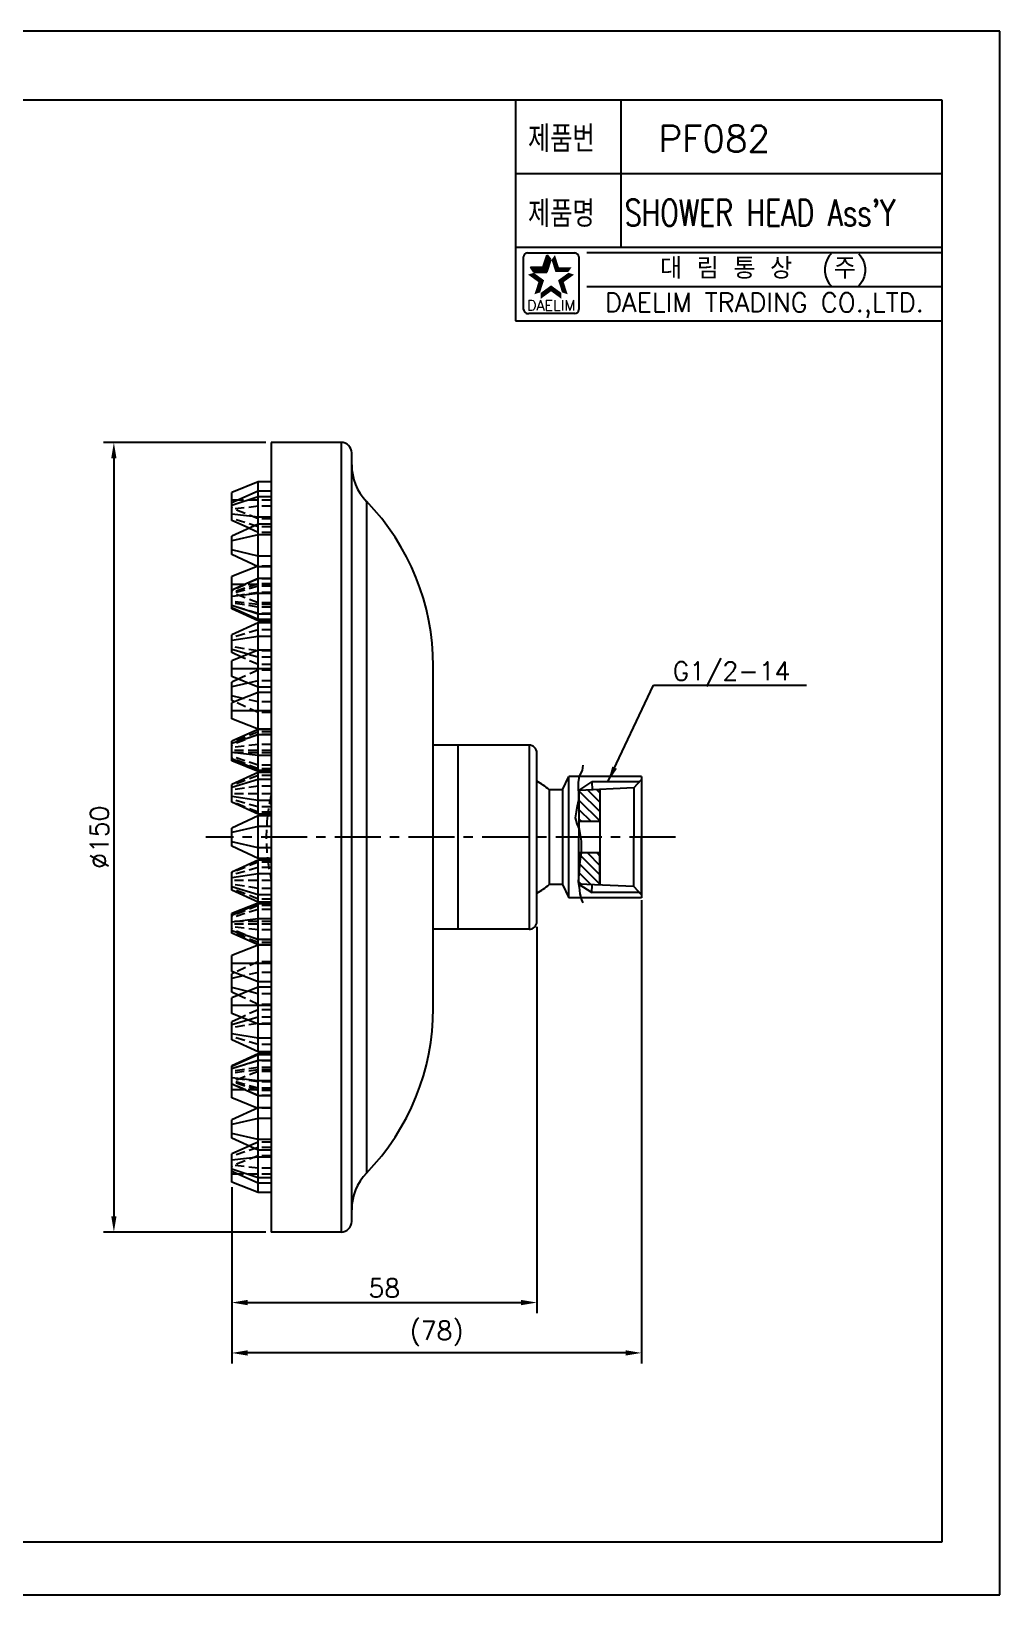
# Model space of a CAD drawing. Extents: x 61674 to 62094, y -28661 to -28364.
# Drawn here: x 61910.4 to 62094.5, y -28661.5 to -28364.5 of the extents above; entities that cross this region are included whole.
import ezdxf
from ezdxf.enums import TextEntityAlignment as Align

# ---------------------------------------------------------------- set-up
doc = ezdxf.new("R2010")
doc.units = 0
doc.header["$LTSCALE"] = 7
doc.header["$MEASUREMENT"] = 0
doc.linetypes.add('CENTER', pattern=[2, 1.25, -0.25, 0.25, -0.25])
doc.linetypes.add('HIDDEN', pattern=[0.375, 0.25, -0.125])
doc.layers.get('0').update_dxf_attribs({"color": 2, "linetype": 'CONTINUOUS'})
for name, color, linetype in [('CL', 1, 'CENTER'), ('D', 2, 'CONTINUOUS'), ('DEFAULT_2', 8, 'HIDDEN'), ('DIM', 2, 'CONTINUOUS'), ('DWG', 7, 'CONTINUOUS'), ('TXT', 4, 'CONTINUOUS')]:
    doc.layers.add(name, color=color, linetype=linetype)
doc.styles.add('GHS', font='ROMANS.shx', dxfattribs={"bigfont": 'GHS.shx'})
doc.styles.add('ROMANS', font='romans', dxfattribs={"bigfont": 'GHS.shx'})
doc.dimstyles.new('STANDARD$7', dxfattribs={"dimscale": 0, "dimtxt": 3.5, "dimasz": 3, "dimexe": 2, "dimexo": 1, "dimgap": 1, "dimtad": 1, "dimdec": 4, "dimdsep": 46, "dimtxsty": 'GHS', "dimcen": 1, "dimclrd": 256, "dimclre": 256, "dimclrt": 256, "dimadec": 4, "dimazin": 2, "dimtfac": 1, "dimtdec": 4, "dimtmove": 0, "dimatfit": 0, "dimfxl": 0, "dimtolj": 1, "dimtzin": 0, "dimlwd": -1, "dimlwe": -1, "dimarcsym": 0})

# ---------------------------------------------------------------- blocks, each defined once
blk = doc.blocks.new('*X1')
at = {"color": 0}
for p, q in [((146.18, 610), (147.16, 610)), ((144, 607.5), (149.66, 607.5)), ((145.04, 608.75), (148.41, 608.75)), ((145.25, 606.25), (150.91, 606.25)), ((146.5, 605), (149.74, 605)), ((147.75, 603.75), (148.49, 603.75))]:
    blk.add_line(p, q, dxfattribs=at)
blk = doc.blocks.new('BORDER')
for p, q in [((1, 1), (0, 1)), ((1, 0), (1, 1)), ((0, 0), (1, 0))]:
    blk.add_line(p, q)

msp = doc.modelspace()

# ---------------------------------------------------------------- linework, layer by layer
at = {"color": 7}
for p, q in [((62002.46, -28377.49), (62002.46, -28419.49)), ((62022.46, -28377.49), (62022.46, -28405.49)), ((62002.46, -28391.49), (62083.46, -28391.49)), ((62002.46, -28405.49), (62083.46, -28405.49)), ((62002.46, -28419.49), (62083.46, -28419.49))]:
    msp.add_line(p, q, dxfattribs=at)
at = {"color": 2, "linetype": 'Continuous'}
for p, q in [((62003.94, -28417.36), (62003.94, -28407.36)), ((62004.69, -28406.61), (62013.69, -28406.61)), ((62014.44, -28407.36), (62014.44, -28417.36)), ((62015.96, -28406.49), (62083.46, -28406.49)), ((62015.96, -28412.99), (62083.46, -28412.99)), ((62013.69, -28418.11), (62004.94, -28418.11))]:
    msp.add_line(p, q, dxfattribs=at)
at = {"color": 2}
for p, q in [((62007.7, -28409.31), (62008.45, -28407)), ((62008.37, -28410.23), (62009.12, -28407.92)), ((62009.12, -28407.92), (62008.45, -28407)), ((62005.28, -28409.31), (62007.7, -28409.31)), ((62005.94, -28410.23), (62005.28, -28409.31)), ((62005.94, -28410.23), (62008.37, -28410.23))]:
    msp.add_line(p, q, dxfattribs=at)
at = {"ltscale": 10}
for p, q in [((61955, -28442.59), (61924.1, -28442.59)), ((61926.1, -28445.59), (61926.1, -28589.59)), ((62014.51, -28505.99), (62014.34, -28507.21)), ((62015.08, -28504.93), (62014.51, -28505.99)), ((62015.24, -28503.88), (62015.08, -28504.93)), ((62014.34, -28507.21), (62014.34, -28508.27)), ((62014.34, -28508.27), (62014.43, -28509.41)), ((62014.18, -28511.69), (62013.94, -28512.74)), ((62014.43, -28510.55), (62014.18, -28511.69)), ((62014.43, -28509.41), (62014.43, -28510.55)), ((62013.94, -28512.74), (62013.78, -28513.88)), ((62013.78, -28513.88), (62014.1, -28515.02)), ((62014.1, -28515.02), (62014.51, -28516.08)), ((62014.51, -28516.08), (62014.75, -28517.22)), ((62014.75, -28517.22), (62014.91, -28518.36)), ((62014.91, -28520.64), (62014.75, -28521.69)), ((62014.91, -28518.36), (62014.91, -28520.64)), ((62014.59, -28522.83), (62014.51, -28523.89)), ((62014.75, -28521.69), (62014.59, -28522.83)), ((62014.51, -28523.89), (62014.34, -28526)), ((62014.34, -28526), (62014.51, -28527.06)), ((62014.51, -28527.06), (62014.67, -28528.36)), ((62014.67, -28528.36), (62015, -28529.5)), ((62015, -28529.5), (62015.24, -28530.07)), ((62026.39, -28529.54), (62026.39, -28617.56)), ((62006.5, -28534.59), (62006.5, -28607.99)), ((61948.5, -28584.09), (61948.5, -28607.99)), ((61955, -28592.59), (61924.1, -28592.59)), ((61948.5, -28606.99), (61948.5, -28617.56)), ((61951.5, -28605.99), (62003.5, -28605.99)), ((62023.39, -28615.56), (61951.5, -28615.56))]:
    msp.add_line(p, q, dxfattribs=at)
at = {"color": 7, "linetype": 'Continuous'}
for p, q in [((61969.3, -28442.59), (61956, -28442.59)), ((61956, -28442.59), (61956, -28592.59)), ((61969.3, -28442.59), (61969.3, -28592.59)), ((61971.3, -28590.59), (61971.3, -28444.59)), ((61953.5, -28450.09), (61948.5, -28452.09)), ((61953.5, -28451.87), (61948.5, -28454.1)), ((61948.5, -28457.44), (61948.5, -28452.09)), ((61953.5, -28476.47), (61953.5, -28450.09)), ((61956, -28450.09), (61953.5, -28450.09)), ((61956, -28451.87), (61953.5, -28451.87)), ((61953.5, -28452.91), (61948.5, -28454.55)), ((61949.63, -28453.59), (61948.5, -28453.59)), ((61956, -28452.91), (61953.5, -28452.91)), ((61974.11, -28453.79), (61974.11, -28581.39)), ((61953.5, -28456.82), (61948.5, -28456.22)), ((61951.79, -28458.91), (61948.5, -28457.44)), ((61953.5, -28458.12), (61948.5, -28460.43)), ((61956, -28456.82), (61953.5, -28456.82)), ((61956, -28458.12), (61953.5, -28458.12)), ((61953.5, -28460.14), (61948.5, -28461.3)), ((61948.5, -28463.9), (61948.5, -28460.43)), ((61956, -28460.14), (61953.5, -28460.14)), ((61953.5, -28464.19), (61948.5, -28463.03)), ((61953.5, -28466.21), (61948.5, -28463.9)), ((61956, -28464.19), (61953.5, -28464.19)), ((61953.36, -28466.14), (61948.5, -28468.09)), ((61956, -28466.21), (61953.5, -28466.21)), ((61948.5, -28474.19), (61948.5, -28468.09)), ((61953.5, -28468.43), (61948.5, -28470.66)), ((61950.9, -28469.59), (61948.5, -28469.59)), ((61956, -28468.43), (61953.5, -28468.43)), ((61953.5, -28471.29), (61948.5, -28471.89)), ((61956, -28471.29), (61953.5, -28471.29)), ((61953.5, -28475.19), (61948.5, -28473.56)), ((61953.5, -28476.24), (61948.5, -28474.01)), ((61953.5, -28476.47), (61948.5, -28474.19)), ((61956, -28475.19), (61953.5, -28475.19)), ((61956, -28476.24), (61953.5, -28476.24)), ((61953.5, -28476.84), (61948.5, -28479.12)), ((61948.5, -28482.53), (61948.5, -28479.12)), ((61956, -28476.47), (61953.5, -28476.47)), ((61953.5, -28497.09), (61953.5, -28476.84)), ((61956, -28476.84), (61953.5, -28476.84)), ((61953.5, -28479.44), (61948.5, -28480.23)), ((61951.59, -28482.85), (61948.5, -28481.93)), ((61953.5, -28482.09), (61948.5, -28484.09)), ((61956, -28479.44), (61953.5, -28479.44)), ((61956, -28482.09), (61953.5, -28482.09)), ((61950.33, -28483.36), (61948.5, -28482.53)), ((61948.5, -28487.09), (61948.5, -28484.09)), ((61986.8, -28550.08), (61986.8, -28485.1)), ((61956, -28485.59), (61948.5, -28485.59)), ((61953.5, -28489.09), (61948.5, -28487.09)), ((61949.72, -28487.58), (61948.5, -28488.15)), ((61948.5, -28491.61), (61948.5, -28488.15)), ((61951.54, -28488.31), (61948.5, -28489.01)), ((61953.5, -28490.09), (61948.5, -28492.09)), ((61950.63, -28491.24), (61948.5, -28490.74)), ((61956, -28489.09), (61953.5, -28489.09)), ((61956, -28490.09), (61953.5, -28490.09)), ((61949.05, -28491.87), (61948.5, -28491.61)), ((61948.5, -28495.09), (61948.5, -28492.09)), ((61956, -28493.59), (61948.5, -28493.59)), ((61953.5, -28497.09), (61948.5, -28495.09)), ((61953.5, -28497.12), (61948.5, -28499.35)), ((61956, -28497.09), (61953.5, -28497.09)), ((61953.5, -28505.09), (61953.5, -28497.12)), ((61956, -28497.12), (61953.5, -28497.12)), ((61953.5, -28498.17), (61948.5, -28499.8)), ((61948.5, -28503.09), (61948.5, -28499.35)), ((61956, -28498.17), (61953.5, -28498.17)), ((62005, -28500.09), (61986.8, -28500.09)), ((61991.5, -28500.09), (61991.5, -28535.09)), ((62005, -28500.09), (62005, -28535.09)), ((61953.5, -28502.07), (61948.5, -28501.47)), ((61953.5, -28504.93), (61948.5, -28502.7)), ((61956, -28502.07), (61953.5, -28502.07)), ((62006.5, -28533.59), (62006.5, -28501.59)), ((61953.5, -28505.09), (61948.5, -28503.09)), ((61953.5, -28505.28), (61948.5, -28507.55)), ((61956, -28504.93), (61953.5, -28504.93)), ((61956, -28505.09), (61953.5, -28505.09)), ((61953.5, -28513.24), (61953.5, -28505.28)), ((61956, -28505.28), (61953.5, -28505.28)), ((61953.5, -28506.66), (61948.5, -28508.14)), ((61948.5, -28510.96), (61948.5, -28507.55)), ((61956, -28506.66), (61953.5, -28506.66)), ((62011.39, -28508.59), (62008.83, -28508.59)), ((62008.83, -28508.59), (62008.83, -28526.59)), ((62011.39, -28508.59), (62012.55, -28506.09)), ((62011.39, -28508.59), (62011.39, -28526.59)), ((62026.39, -28506.09), (62012.55, -28506.09)), ((62012.55, -28529.09), (62012.55, -28506.09)), ((62026.39, -28506.09), (62026.39, -28529.09)), ((61953.5, -28510.64), (61948.5, -28509.85)), ((61953.5, -28513.24), (61948.5, -28510.96)), ((61956, -28510.64), (61953.5, -28510.64)), ((61953.5, -28513.55), (61948.5, -28515.86)), ((61956, -28513.24), (61953.5, -28513.24)), ((61953.5, -28521.63), (61953.5, -28513.55)), ((61956, -28513.55), (61953.5, -28513.55)), ((61953.5, -28515.57), (61948.5, -28516.72)), ((61948.5, -28519.32), (61948.5, -28515.86)), ((61956, -28515.57), (61953.5, -28515.57)), ((61953.5, -28519.61), (61948.5, -28518.46)), ((61953.5, -28521.63), (61948.5, -28519.32)), ((61956, -28519.61), (61953.5, -28519.61)), ((61953.5, -28521.95), (61948.5, -28524.22)), ((61956, -28521.63), (61953.5, -28521.63)), ((61953.5, -28529.91), (61953.5, -28521.95)), ((61956, -28521.95), (61953.5, -28521.95)), ((61948.5, -28527.63), (61948.5, -28524.22)), ((61953.5, -28524.54), (61948.5, -28525.33)), ((61956, -28524.54), (61953.5, -28524.54)), ((62011.39, -28526.59), (62008.83, -28526.59)), ((62011.39, -28526.59), (62012.55, -28529.09)), ((61953.5, -28528.52), (61948.5, -28527.04)), ((61953.5, -28529.91), (61948.5, -28527.63)), ((61956, -28528.52), (61953.5, -28528.52)), ((62026.39, -28529.09), (62012.55, -28529.09)), ((61953.5, -28530.09), (61948.5, -28532.09)), ((61953.5, -28530.25), (61948.5, -28532.48)), ((61948.5, -28535.83), (61948.5, -28532.09)), ((61956, -28529.91), (61953.5, -28529.91)), ((61953.5, -28538.06), (61953.5, -28530.09)), ((61956, -28530.09), (61953.5, -28530.09)), ((61956, -28530.25), (61953.5, -28530.25)), ((61953.5, -28533.11), (61948.5, -28533.71)), ((61953.5, -28537.01), (61948.5, -28535.38)), ((61956, -28533.11), (61953.5, -28533.11)), ((62005, -28535.09), (61986.8, -28535.09)), ((61953.5, -28538.06), (61948.5, -28535.83)), ((61953.5, -28538.09), (61948.5, -28540.09)), ((61956, -28537.01), (61953.5, -28537.01)), ((61956, -28538.06), (61953.5, -28538.06)), ((61956, -28538.09), (61953.5, -28538.09)), ((61953.5, -28558.34), (61953.5, -28538.09)), ((61948.5, -28543.09), (61948.5, -28540.09)), ((61956, -28541.59), (61948.5, -28541.59)), ((61953.5, -28545.09), (61948.5, -28543.09)), ((61949.05, -28543.31), (61948.5, -28543.57)), ((61948.5, -28547.04), (61948.5, -28543.57)), ((61950.63, -28543.94), (61948.5, -28544.44)), ((61953.5, -28546.09), (61948.5, -28548.09)), ((61951.54, -28546.87), (61948.5, -28546.17)), ((61949.72, -28547.6), (61948.5, -28547.04)), ((61956, -28545.09), (61953.5, -28545.09)), ((61956, -28546.09), (61953.5, -28546.09)), ((61948.5, -28551.09), (61948.5, -28548.09)), ((61956, -28549.59), (61948.5, -28549.59)), ((61953.5, -28553.09), (61948.5, -28551.09)), ((61950.33, -28551.82), (61948.5, -28552.66)), ((61951.59, -28552.33), (61948.5, -28553.25)), ((61948.5, -28556.07), (61948.5, -28552.66)), ((61956, -28553.09), (61953.5, -28553.09)), ((61953.5, -28555.74), (61948.5, -28554.95)), ((61953.5, -28558.34), (61948.5, -28556.07)), ((61956, -28555.74), (61953.5, -28555.74)), ((61953.5, -28558.72), (61948.5, -28560.99)), ((61953.5, -28558.94), (61948.5, -28561.17)), ((61956, -28558.34), (61953.5, -28558.34)), ((61953.5, -28585.09), (61953.5, -28558.72)), ((61956, -28558.72), (61953.5, -28558.72)), ((61956, -28558.94), (61953.5, -28558.94)), ((61953.5, -28559.99), (61948.5, -28561.62)), ((61948.5, -28567.09), (61948.5, -28560.99)), ((61956, -28559.99), (61953.5, -28559.99)), ((61953.5, -28563.89), (61948.5, -28563.29)), ((61953.5, -28566.75), (61948.5, -28564.52)), ((61956, -28563.89), (61953.5, -28563.89)), ((61950.9, -28565.59), (61948.5, -28565.59)), ((61953.36, -28569.04), (61948.5, -28567.09)), ((61956, -28566.75), (61953.5, -28566.75)), ((61953.5, -28568.98), (61948.5, -28571.28)), ((61953.5, -28571), (61948.5, -28572.15)), ((61948.5, -28574.75), (61948.5, -28571.28)), ((61956, -28568.98), (61953.5, -28568.98)), ((61956, -28571), (61953.5, -28571)), ((61953.5, -28575.04), (61948.5, -28573.88)), ((61953.5, -28577.06), (61948.5, -28574.75)), ((61951.79, -28576.27), (61948.5, -28577.74)), ((61956, -28575.04), (61953.5, -28575.04)), ((61956, -28577.06), (61953.5, -28577.06)), ((61948.5, -28583.09), (61948.5, -28577.74)), ((61953.5, -28578.36), (61948.5, -28578.96)), ((61956, -28578.36), (61953.5, -28578.36)), ((61953.5, -28582.27), (61948.5, -28580.64)), ((61953.5, -28583.31), (61948.5, -28581.08)), ((61949.63, -28581.59), (61948.5, -28581.59)), ((61953.5, -28585.09), (61948.5, -28583.09)), ((61956, -28582.27), (61953.5, -28582.27)), ((61956, -28583.31), (61953.5, -28583.31)), ((61956, -28585.09), (61953.5, -28585.09)), ((61969.3, -28592.59), (61956, -28592.59))]:
    msp.add_line(p, q, dxfattribs=at)
at = {"color": 2, "linetype": 'Continuous'}
for centre, radius, start, end in [((62004.69, -28407.36), 0.75, 90, 180), ((62013.69, -28407.36), 0.75, 0, 90), ((62004.82, -28417.23), 0.884, 188.1301, 278.1301), ((62013.69, -28417.36), 0.75, 270, 0)]:
    msp.add_arc(centre, radius, start, end, dxfattribs=at)
at = {"color": 7, "linetype": 'Continuous'}
for centre, radius, start, end in [((61969.3, -28444.59), 2, 0, 90), ((61981.3, -28446.83), 10, 180, 224.0954), ((61941.8, -28485.1), 45, 0, 44.0954), ((62005, -28501.59), 1.5, 0, 90), ((62000.9, -28517.59), 12, 48.5904, 62.1807), ((61990.07, -28517.59), 35, 172.8518, 173.3692), ((61990.07, -28517.59), 35, 186.6308, 187.1482), ((62000.9, -28517.59), 12, 297.8193, 311.4096), ((62005, -28533.59), 1.5, 270, 0), ((61941.8, -28550.08), 45, 315.9046, 0), ((61981.3, -28588.35), 10, 135.9046, 180), ((61969.3, -28590.59), 2, 270, 0)]:
    msp.add_arc(centre, radius, start, end, dxfattribs=at)
at = {"color": 2}
for points in [[(62007.7, -28409.31), (62008.37, -28410.23), (62008.45, -28407), (62009.12, -28407.92)], [(62009.93, -28407), (62009.27, -28407.92), (62010.68, -28409.31), (62010.01, -28410.23)], [(62006.78, -28412.14), (62007.86, -28411.79), (62004.82, -28410.72), (62005.9, -28410.37)], [(62005.28, -28409.31), (62005.94, -28410.23), (62007.7, -28409.31), (62008.37, -28410.23)], [(62010.68, -28409.31), (62010.01, -28410.23), (62013.11, -28409.31), (62012.44, -28410.23)], [(62013.56, -28410.72), (62012.49, -28410.37), (62011.6, -28412.14), (62010.52, -28411.79)], [(62006.03, -28414.45), (62007.11, -28414.1), (62006.78, -28412.14), (62007.86, -28411.79)], [(62009.19, -28413.89), (62009.19, -28412.76), (62007.23, -28415.32), (62007.23, -28414.18)], [(62011.15, -28415.32), (62011.15, -28414.18), (62009.19, -28413.89), (62009.19, -28412.76)], [(62011.6, -28412.14), (62010.52, -28411.79), (62012.35, -28414.45), (62011.27, -28414.1)]]:
    msp.add_solid(points, dxfattribs=at)
at = {"ltscale": 10}
for points in [[(61925.6, -28445.59), (61926.6, -28445.59), (61926.1, -28442.59)], [(61925.6, -28589.59), (61926.6, -28589.59), (61926.1, -28592.59)], [(61951.5, -28605.49), (61951.5, -28606.49), (61948.5, -28605.99)], [(62003.5, -28605.49), (62003.5, -28606.49), (62006.5, -28605.99)], [(61951.5, -28615.06), (61951.5, -28616.06), (61948.5, -28615.56)], [(62023.39, -28615.06), (62023.39, -28616.06), (62026.39, -28615.56)]]:
    msp.add_solid(points, dxfattribs=at)
at = {"layer": 'CL', "color": 1}
msp.add_line((62032.82, -28517.59), (61943.57, -28517.59), dxfattribs=at)
at = {"layer": 'D'}
for p, q in [((62014.49, -28508.69), (62016.95, -28507.09)), ((62016.95, -28507.09), (62017.02, -28508.57)), ((62025.96, -28507.09), (62016.95, -28507.09)), ((62019.99, -28507.09), (62016.95, -28507.09)), ((62014.49, -28520.73), (62018.49, -28524.73)), ((62016.11, -28520.58), (62018.49, -28522.97)), ((62017.88, -28520.59), (62018.49, -28521.2)), ((62014.49, -28522.5), (62018.49, -28526.5)), ((62014.49, -28524.27), (62016.78, -28526.56)), ((62014.49, -28526.04), (62015.01, -28526.56)), ((62014.49, -28526.49), (62016.95, -28528.09)), ((62016.95, -28528.09), (62017.02, -28526.61)), ((62025.96, -28528.09), (62016.95, -28528.09))]:
    msp.add_line(p, q, dxfattribs=at)
at = {"layer": 'DEFAULT_2', "color": 8, "linetype": 'HIDDEN'}
for p, q in [((61953.5, -28454.73), (61948.5, -28455.32)), ((61953.5, -28457.09), (61948.5, -28455.09)), ((61956, -28453.59), (61949.63, -28453.59)), ((61956, -28454.73), (61953.5, -28454.73)), ((61953.5, -28458.63), (61948.5, -28457)), ((61956, -28457.09), (61953.5, -28457.09)), ((61953.5, -28459.68), (61951.79, -28458.91)), ((61956, -28458.63), (61953.5, -28458.63)), ((61956, -28459.68), (61953.5, -28459.68)), ((61953.5, -28466.09), (61953.36, -28466.14)), ((61956, -28466.09), (61953.5, -28466.09)), ((61953.5, -28468.51), (61948.5, -28470.78)), ((61953.5, -28469.48), (61948.5, -28471.11)), ((61953.5, -28469.89), (61948.5, -28471.37)), ((61956, -28469.59), (61950.9, -28469.59)), ((61956, -28468.51), (61953.5, -28468.51)), ((61956, -28469.48), (61953.5, -28469.48)), ((61956, -28469.89), (61953.5, -28469.89)), ((61953.5, -28473.09), (61948.5, -28471.09)), ((61953.5, -28471.1), (61948.5, -28471.89)), ((61953.5, -28473.38), (61948.5, -28472.78)), ((61953.5, -28473.87), (61948.5, -28473.08)), ((61956, -28471.1), (61953.5, -28471.1)), ((61956, -28473.09), (61953.5, -28473.09)), ((61956, -28473.38), (61953.5, -28473.38)), ((61953.5, -28475.08), (61948.5, -28473.6)), ((61956, -28473.87), (61953.5, -28473.87)), ((61956, -28475.08), (61953.5, -28475.08)), ((61953.5, -28478.22), (61948.5, -28479.71)), ((61956, -28478.22), (61953.5, -28478.22)), ((61953.5, -28482.2), (61948.5, -28481.41)), ((61956, -28482.2), (61953.5, -28482.2)), ((61953.5, -28484.8), (61950.33, -28483.36)), ((61953.5, -28483.42), (61951.59, -28482.85)), ((61956, -28483.42), (61953.5, -28483.42)), ((61956, -28484.8), (61953.5, -28484.8)), ((61953.5, -28485.84), (61949.72, -28487.58)), ((61953.5, -28487.86), (61951.54, -28488.31)), ((61956, -28485.84), (61953.5, -28485.84)), ((61956, -28487.86), (61953.5, -28487.86)), ((61953.5, -28493.92), (61949.05, -28491.87)), ((61953.5, -28491.9), (61950.63, -28491.24)), ((61956, -28491.9), (61953.5, -28491.9)), ((61956, -28493.92), (61953.5, -28493.92)), ((61953.5, -28497.59), (61948.5, -28499.59)), ((61953.5, -28498.09), (61948.5, -28500.09)), ((61953.5, -28499.98), (61948.5, -28500.58)), ((61956, -28497.59), (61953.5, -28497.59)), ((61956, -28498.09), (61953.5, -28498.09)), ((61956, -28499.98), (61953.5, -28499.98)), ((61956, -28501.09), (61948.5, -28501.09)), ((61956, -28501.59), (61948.5, -28501.59)), ((61953.5, -28503.88), (61948.5, -28502.25)), ((61953.5, -28504.59), (61948.5, -28502.59)), ((61953.5, -28505.84), (61948.5, -28507.84)), ((61956, -28503.88), (61953.5, -28503.88)), ((61956, -28504.59), (61953.5, -28504.59)), ((61956, -28505.84), (61953.5, -28505.84)), ((61953.5, -28507.87), (61948.5, -28508.66)), ((61956, -28507.87), (61953.5, -28507.87)), ((61956, -28509.34), (61948.5, -28509.34)), ((61953.5, -28511.85), (61948.5, -28510.37)), ((61953.5, -28512.84), (61948.5, -28510.84)), ((61956, -28511.85), (61953.5, -28511.85)), ((61956, -28512.84), (61953.5, -28512.84)), ((61953.5, -28522.34), (61948.5, -28524.34)), ((61953.5, -28523.33), (61948.5, -28524.81)), ((61956, -28522.34), (61953.5, -28522.34)), ((61956, -28523.33), (61953.5, -28523.33)), ((61956, -28525.84), (61948.5, -28525.84)), ((61953.5, -28527.31), (61948.5, -28526.52)), ((61953.5, -28529.34), (61948.5, -28527.34)), ((61956, -28527.31), (61953.5, -28527.31)), ((61956, -28529.34), (61953.5, -28529.34)), ((61953.5, -28530.59), (61948.5, -28532.59)), ((61953.5, -28531.3), (61948.5, -28532.93)), ((61956, -28530.59), (61953.5, -28530.59)), ((61956, -28531.3), (61953.5, -28531.3)), ((61956, -28533.59), (61948.5, -28533.59)), ((61956, -28534.09), (61948.5, -28534.09)), ((61953.5, -28535.2), (61948.5, -28534.6)), ((61953.5, -28537.09), (61948.5, -28535.09)), ((61953.5, -28537.59), (61948.5, -28535.59)), ((61956, -28535.2), (61953.5, -28535.2)), ((61956, -28537.09), (61953.5, -28537.09)), ((61956, -28537.59), (61953.5, -28537.59)), ((61953.5, -28541.26), (61949.05, -28543.31)), ((61956, -28541.26), (61953.5, -28541.26)), ((61953.5, -28543.28), (61950.63, -28543.94)), ((61956, -28543.28), (61953.5, -28543.28)), ((61953.5, -28549.35), (61949.72, -28547.6)), ((61953.5, -28547.32), (61951.54, -28546.87)), ((61956, -28547.32), (61953.5, -28547.32)), ((61953.5, -28550.38), (61950.33, -28551.82)), ((61956, -28549.35), (61953.5, -28549.35)), ((61956, -28550.38), (61953.5, -28550.38)), ((61953.5, -28552.98), (61948.5, -28553.77)), ((61953.5, -28551.76), (61951.59, -28552.33)), ((61956, -28551.76), (61953.5, -28551.76)), ((61956, -28552.98), (61953.5, -28552.98)), ((61953.5, -28556.96), (61948.5, -28555.47)), ((61956, -28556.96), (61953.5, -28556.96)), ((61953.5, -28560.1), (61948.5, -28561.58)), ((61953.5, -28561.31), (61948.5, -28562.1)), ((61953.5, -28561.8), (61948.5, -28562.4)), ((61953.5, -28562.09), (61948.5, -28564.09)), ((61956, -28560.1), (61953.5, -28560.1)), ((61956, -28561.31), (61953.5, -28561.31)), ((61956, -28561.8), (61953.5, -28561.8)), ((61956, -28562.09), (61953.5, -28562.09)), ((61953.5, -28564.08), (61948.5, -28563.29)), ((61953.5, -28565.29), (61948.5, -28563.81)), ((61953.5, -28565.7), (61948.5, -28564.07)), ((61953.5, -28566.68), (61948.5, -28564.4)), ((61956, -28564.08), (61953.5, -28564.08)), ((61956, -28565.29), (61953.5, -28565.29)), ((61956, -28565.59), (61950.9, -28565.59)), ((61956, -28565.7), (61953.5, -28565.7)), ((61956, -28566.68), (61953.5, -28566.68)), ((61953.5, -28569.09), (61953.36, -28569.04)), ((61956, -28569.09), (61953.5, -28569.09)), ((61953.5, -28576.55), (61948.5, -28578.19)), ((61953.5, -28575.51), (61951.79, -28576.27)), ((61956, -28575.51), (61953.5, -28575.51)), ((61956, -28576.55), (61953.5, -28576.55)), ((61953.5, -28578.09), (61948.5, -28580.09)), ((61953.5, -28580.46), (61948.5, -28579.86)), ((61956, -28578.09), (61953.5, -28578.09)), ((61956, -28581.59), (61949.63, -28581.59)), ((61956, -28580.46), (61953.5, -28580.46))]:
    msp.add_line(p, q, dxfattribs=at)
for start, end in [(166.787, 172.8518), (173.3692, 186.6308), (187.1482, 193.213)]:
    msp.add_arc((61990.07, -28517.59), 35, start, end, dxfattribs=at)
at = {"layer": 'DWG'}
for p, q in [((62024.89, -28508.21), (62014.49, -28508.69)), ((62018.58, -28508.5), (62014.49, -28508.69)), ((62014.49, -28508.69), (62014.49, -28517.59)), ((62018.49, -28508.51), (62018.49, -28526.68)), ((62018.49, -28508.57), (62018.49, -28514.09)), ((62024.89, -28508.21), (62026.39, -28506.64)), ((62024.89, -28508.21), (62024.89, -28517.59)), ((62026.39, -28506.64), (62026.39, -28517.59)), ((62018.49, -28514.59), (62014.49, -28514.59)), ((62018.49, -28514.09), (62018.49, -28521.09)), ((62014.49, -28526.49), (62014.49, -28517.59)), ((62024.89, -28526.97), (62024.89, -28517.59)), ((62026.39, -28528.54), (62026.39, -28517.59)), ((62018.49, -28520.59), (62014.49, -28520.59)), ((62018.49, -28526.62), (62018.49, -28521.09)), ((62024.89, -28526.97), (62014.49, -28526.49)), ((62024.89, -28526.97), (62026.39, -28528.54)), ((62026.39, -28528.54), (62026.39, -28529.09))]:
    msp.add_line(p, q, dxfattribs=at)
at = {"layer": 'TXT'}
for p, q in [((61705.46, -28377.49), (62083.46, -28377.49)), ((62083.46, -28377.49), (62083.46, -28651.49)), ((62083.46, -28651.49), (61705.46, -28651.49))]:
    msp.add_line(p, q, dxfattribs=at)

# ---------------------------------------------------------------- block references
at = {"xscale": 420, "yscale": 297, "zscale": 420}
msp.add_blockref('BORDER', (61674.46, -28661.49), dxfattribs=at)
at = {"layer": 'D', "rotation": 315.0000000000737}
msp.add_blockref('*X1', (61483.1, -28836.51), dxfattribs=at)

# ---------------------------------------------------------------- texts
at = {"color": 7, "style": 'GHS'}
msp.add_text('PF082', height=5, dxfattribs=at).set_placement((62040.21, -28384.91), align=Align.MIDDLE)
at = {"style": 'GHS', "width": 0.75}
msp.add_text("SHOWER HEAD Ass'Y", height=5, dxfattribs=at).set_placement((62023.18, -28401.48))
at = {"color": 7, "linetype": 'Continuous'}
for s, height, style, p in [('대 림 통 상  (주)', 4, 'GHS', (62049.72, -28409.8)), ('DAELIM TRADING CO.,LTD.', 3.6, 'ROMANS', (62049.72, -28416.56))]:
    msp.add_text(s, height=height, dxfattribs=dict(at, style=style)).set_placement(p, align=Align.MIDDLE)
at = {"color": 2, "linetype": 'Continuous', "style": 'ROMANS'}
msp.add_text('DAELIM', height=2, dxfattribs=at).set_placement((62009.19, -28417.56), align=Align.CENTER)
at = {"ltscale": 10, "style": 'GHS'}
msp.add_text('G1/2-14', height=3.5, dxfattribs=at).set_placement((62032.31, -28487.77))
at = {"ltscale": 10, "insert": (61923.35, -28517.59), "char_height": 3.5, "attachment_point": 5, "rotation": 90, "style": 'GHS'}
msp.add_mtext('%%c150', dxfattribs=at)
at = {"ltscale": 10, "char_height": 3.5, "attachment_point": 5, "style": 'GHS'}
for s, insert in [('\\A1;58', (61977.5, -28603.24)), ('\\A1;(78)', (61987.44, -28611.89))]:
    msp.add_mtext(s, dxfattribs=dict(at, insert=insert))
at = {"layer": 'DIM', "style": 'GHS', "width": 0.8}
for s, p in [('제품번', (62004.8, -28387.44)), ('제품명', (62004.8, -28401.68))]:
    msp.add_text(s, height=5, dxfattribs=at).set_placement(p)

# ---------------------------------------------------------------- leaders
at = {"ltscale": 10}
msp.add_leader([(62019.99, -28507.09), (62028.63, -28488.74), (62057.74, -28488.74)], dimstyle='STANDARD$7', override={"dimscale": 1, "dimtad": 0}, dxfattribs=at)

doc.saveas('drawing.dxf')
